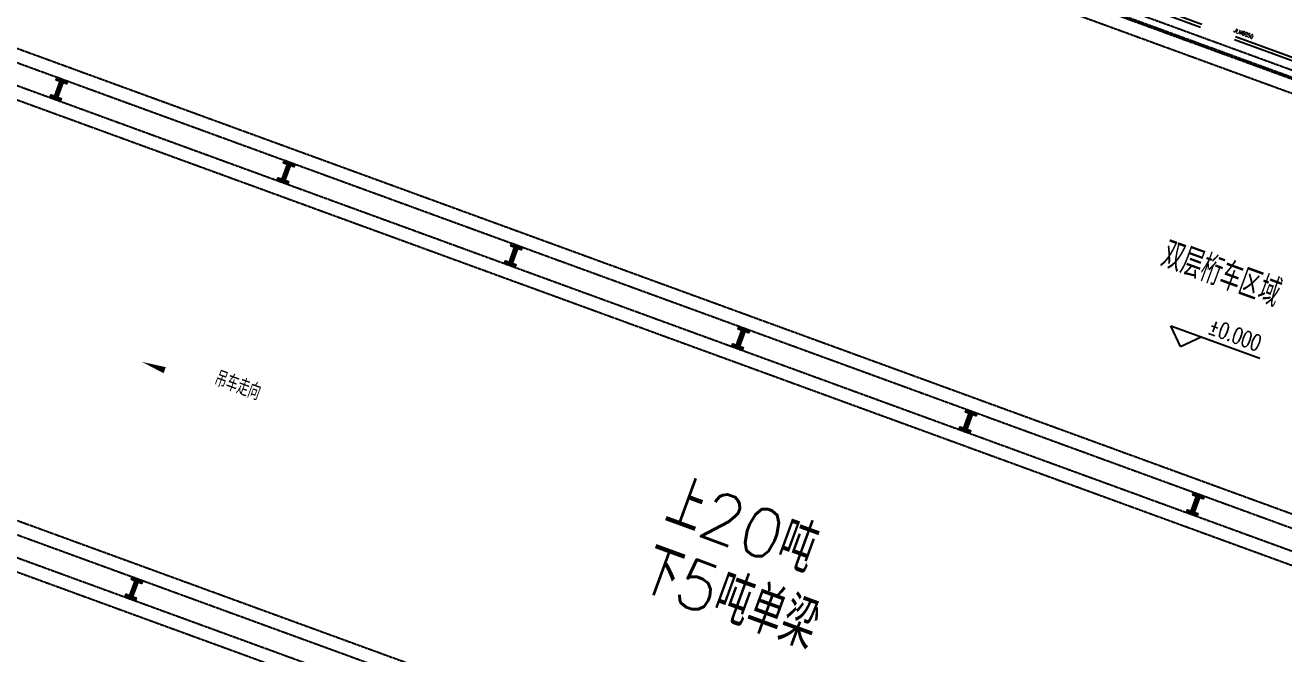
# Model space of a CAD drawing. Extents: x -111898 to 889894, y -2 to 1194865.
# Drawn here: x 593909 to 640715, y 913512 to 936905 of the extents above; entities that cross this region are included whole.
import ezdxf

# ---------------------------------------------------------------- set-up
doc = ezdxf.new("R2010")
doc.units = 0
doc.header["$LTSCALE"] = 10
doc.header["$MEASUREMENT"] = 0
doc.linetypes.add('10平面$0$10平面$0$DASH', pattern=[0.35, 0.25, -0.1])
doc.linetypes.add('10平面$0$DASH', pattern=[0.35, 0.25, -0.1])
for name, color, linetype in [('0-WALL', 252, 'Continuous'), ('10平面$0$10平面$0$WINDOW', 4, 'Continuous'), ('10平面$0$10平面$0$WINDOW_TEXT', 7, 'Continuous'), ('WALL', 252, 'Continuous')]:
    doc.layers.add(name, color=color, linetype=linetype)
doc.styles.add('10平面$0$10平面$0$_TCH_WINDOW', font='SIMPLEX', dxfattribs={"height": 3.5, "bigfont": 'GBCBIG'})
doc.styles.add('10平面$0$A-STANDARD', font='SIMPLEX', dxfattribs={"bigfont": 'GBCBIG'})
doc.styles.add('10平面$0$Standard', font='gbenor.shx', dxfattribs={"bigfont": 'gbcbig.shx'})

# ---------------------------------------------------------------- blocks, each defined once
blk = doc.blocks.new('10平面$0$10平面$0$$DorLib2D$00000126')
at = {"color": 0, "linetype": 'Continuous'}
for p, q in [((-0.532, 0.5), (-0.532, 0.9)), ((0.532, 0.9), (0.532, 0.5))]:
    blk.add_line(p, q, dxfattribs=at)
at = {"color": 0, "linetype": '10平面$0$10平面$0$DASH'}
for p, q in [((-0.532, 0.9), (0.532, 0.9)), ((-0.532, 0.5), (0.532, 0.5))]:
    blk.add_line(p, q, dxfattribs=at)
blk = doc.blocks.new('10平面$0$42343243')
at = {"layer": '10平面$0$10平面$0$WINDOW'}
ref = blk.add_blockref('10平面$0$10平面$0$$DorLib2D$00000126', (-205254, 1223020), dxfattribs=dict(at, xscale=6000, yscale=300, zscale=300, rotation=180))
ref.add_attrib('A', 'JLM6050', (-205555, 1223016), dxfattribs={"layer": '10平面$0$10平面$0$WINDOW_TEXT', "height": 148.8, "style": '10平面$0$10平面$0$_TCH_WINDOW', "width": 0.705882})

msp = doc.modelspace()

# ---------------------------------------------------------------- hatches: boundary and pattern name
at = {"layer": '0-WALL'}
h = msp.add_hatch(dxfattribs=at)
h.set_pattern_fill('草坪或沼泽', color=8, scale=400, angle=-0.200257)
h.set_pattern_definition([(359.79974, (-824318.4, 704905.5), (1605.5824, 1594.398), [240, -48, 64, -48, 240, -960]), (359.79974, (-824398.3, 704953.8), (1605.5824, 1594.398), [160, -120, 240, -120, 160, -800]), (359.79974, (-823836, 705591.9), (1605.5824, 1594.398), [200, -80, 200, -1120]), (359.79974, (-824634.9, 705914.7), (1605.5824, 1594.398), [80, -160, 80, -1280]), (89.79974, (-824474.9, 705914.1), (-1594.398, 1605.5824), [144, -1456]), (89.79974, (-823998.3, 704952.4), (-1594.398, 1605.5824), [160, -1440]), (89.79974, (-823596, 705591), (-1594.398, 1605.5824), [160, -1440]), (44.79974, (-823790.3, 704935.7), (5.5922, 1599.9902), [160, -2102.7417]), (134.79974, (-824206.3, 704937.2), (-1599.9902, 5.5922), [160, -2102.7417]), (63.23469, (-823838.3, 704943.9), (5.5922, 1599.99023), [160, -3417.7088]), (75.7635, (-823918.27, 704952.15), (5.59221, 1599.99023), [160, -6436.969]), (75.7635, (-823516.03, 705590.75), (5.59221, 1599.99023), [128, -6468.969]), (75.7635, (-824442.9, 705914), (5.59221, 1599.99023), [112, -6484.969]), (103.835987, (-824078.27, 704952.7), (5.59221, 1599.99023), [160, -6436.969]), (103.835987, (-823676.03, 705591.3), (5.59221, 1599.99023), [128, -6468.969]), (103.835987, (-824506.9, 705914.2), (5.59221, 1599.99023), [112, -6484.969]), (116.364795, (-824158.3, 704945), (5.5922, 1599.99023), [160, -3417.7069])])
edge = h.paths.add_edge_path()
edge.add_line((741503.08, 933538.38), (741712.87, 934018.57))
edge.add_line((741712.87, 934018.57), (745060.96, 941812.89))
edge.add_line((745060.96, 941812.89), (766890.86, 1001849.76))
edge.add_line((766890.86, 1001849.76), (760346.98, 1016169.02))
edge.add_line((760346.98, 1016169.02), (737579.78, 1026362.54))
edge.add_line((737579.78, 1026362.54), (720756.11, 1037729.77))
edge.add_line((720756.11, 1037729.77), (653654.65, 1067773.01))
edge.add_line((653654.65, 1067773.01), (467795.25, 820503.81))
edge.add_line((467795.25, 820503.81), (468143.58, 820404.89))
edge.add_line((468143.58, 820404.89), (647181.92, 1058601.18))
edge.add_line((647181.92, 1058601.18), (648464.56, 1058132.56))
edge.add_line((648464.56, 1058132.56), (650350.23, 1063296.8))
edge.add_line((650350.23, 1063296.8), (720796.15, 1037558.69))
edge.add_line((720796.15, 1037558.69), (718909.6, 1032395.07))
edge.add_line((718909.6, 1032395.07), (725484.49, 1029992.9))
edge.add_line((725484.49, 1029992.9), (726513.26, 1032808.65))
edge.add_line((726513.26, 1032808.65), (729331.07, 1031779.14))
edge.add_line((729331.07, 1031779.14), (728302.36, 1028963.46))
edge.add_line((728302.36, 1028963.46), (747084.56, 1022101.19))
edge.add_line((747084.56, 1022101.19), (755217.14, 1018452.95))
edge.add_arc((743028.5, 1006160.87), 17310.64, -14.619994, 45.242091, ccw=False)
edge.add_line((759778.64, 1001791.54), (760685.99, 1001458.08))
edge.add_line((760685.99, 1001458.08), (765094.65, 999847.31))
edge.add_line((765094.65, 999847.31), (740941.69, 933744.02))
edge.add_line((740941.69, 933744.02), (741503.08, 933538.38))

# ---------------------------------------------------------------- linework, layer by layer
at = {"layer": 'WALL', "color": 8, "linetype": '10平面$0$DASH'}
for p, q in [((583962.64, 955750.86), (711046.19, 909319.6)), ((583791.05, 955281.23), (710874.6, 908849.97)), ((578746.41, 941473.93), (705829.96, 895042.66)), ((578574.83, 941004.29), (705658.38, 894573.03)), ((642825.21, 934298.06), (626200.09, 940372.22)), ((642911, 934532.88), (626285.88, 940607.03)), ((578300.29, 940252.87), (705383.84, 893821.61)), ((578128.7, 939783.23), (705212.25, 893351.97)), ((573084.07, 925975.93), (700167.61, 879544.67)), ((572912.48, 925506.3), (699996.03, 879075.03)), ((572637.94, 924754.88), (699721.49, 878323.61)), ((572466.35, 924285.24), (699549.9, 877853.98))]:
    msp.add_line(p, q, dxfattribs=at)
at = {"layer": 'WALL', "color": 8}
for p, q in [((636872.44, 924946.88), (636514.78, 925716.35)), ((636514.78, 925716.35), (639821.02, 924508.38)), ((636872.44, 924946.88), (637641.91, 925304.54))]:
    msp.add_line(p, q, dxfattribs=at)
for points in [[(595106.02, 934964.45), (595481.73, 934827.18), (595443.3, 934721.98), (595306.16, 934772.08), (595108.49, 934231.06), (595245.63, 934180.96), (595207.19, 934075.76), (594831.48, 934213.03), (594869.92, 934318.23), (595007.05, 934268.13), (595204.72, 934809.15), (595067.59, 934859.25)], [(595135.83, 934900.33), (595417.61, 934797.38), (595413.49, 934786.1), (595276.36, 934836.21), (595044.37, 934201.26), (595181.51, 934151.16), (595177.39, 934139.88), (594895.61, 934242.84), (594899.72, 934254.11), (595036.86, 934204), (595268.84, 934838.95), (595131.71, 934889.06)], [(603559.47, 931875.9), (603935.18, 931738.63), (603896.75, 931633.43), (603759.61, 931683.53), (603561.95, 931142.51), (603699.08, 931092.41), (603660.64, 930987.21), (603284.93, 931124.48), (603323.37, 931229.68), (603460.5, 931179.57), (603658.17, 931720.59), (603521.04, 931770.7)], [(603589.28, 931811.77), (603871.06, 931708.82), (603866.94, 931697.55), (603729.81, 931747.65), (603497.82, 931112.71), (603634.96, 931062.6), (603630.84, 931051.33), (603349.06, 931154.28), (603353.18, 931165.55), (603490.31, 931115.45), (603722.29, 931750.4), (603585.16, 931800.5)], [(612012.92, 928787.34), (612388.63, 928650.07), (612350.2, 928544.87), (612213.06, 928594.98), (612015.4, 928053.96), (612152.53, 928003.85), (612114.09, 927898.65), (611738.39, 928035.92), (611776.82, 928141.12), (611913.96, 928091.02), (612111.62, 928632.04), (611974.49, 928682.14)], [(612042.73, 928723.22), (612324.51, 928620.27), (612320.39, 928609), (612183.26, 928659.1), (611951.27, 928024.15), (612088.41, 927974.05), (612084.29, 927962.78), (611802.51, 928065.73), (611806.63, 928077), (611943.76, 928026.9), (612175.74, 928661.84), (612038.61, 928711.95)], [(620466.38, 925698.79), (620842.08, 925561.52), (620803.65, 925456.32), (620666.51, 925506.42), (620468.85, 924965.4), (620605.98, 924915.3), (620567.55, 924810.1), (620191.84, 924947.37), (620230.27, 925052.57), (620367.41, 925002.46), (620565.07, 925543.49), (620427.94, 925593.59)], [(620496.18, 925634.66), (620777.96, 925531.71), (620773.84, 925520.44), (620636.71, 925570.55), (620404.73, 924935.6), (620541.86, 924885.49), (620537.74, 924874.22), (620255.96, 924977.17), (620260.08, 924988.45), (620397.21, 924938.34), (620629.2, 925573.29), (620492.06, 925623.39)], [(628919.83, 922610.23), (629295.54, 922472.96), (629257.1, 922367.77), (629119.97, 922417.87), (628922.3, 921876.85), (629059.43, 921826.74), (629021, 921721.55), (628645.29, 921858.82), (628683.72, 921964.01), (628820.86, 921913.91), (629018.52, 922454.93), (628881.39, 922505.03)], [(628949.63, 922546.11), (629231.41, 922443.16), (629227.29, 922431.89), (629090.16, 922481.99), (628858.18, 921847.04), (628995.31, 921796.94), (628991.19, 921785.67), (628709.41, 921888.62), (628713.53, 921899.89), (628850.66, 921849.79), (629082.65, 922484.74), (628945.51, 922534.84)], [(637373.28, 919521.68), (637748.99, 919384.41), (637710.55, 919279.21), (637573.42, 919329.31), (637375.75, 918788.29), (637512.88, 918738.19), (637474.45, 918632.99), (637098.74, 918770.26), (637137.17, 918875.46), (637274.31, 918825.36), (637471.98, 919366.38), (637334.84, 919416.48)], [(637403.08, 919457.56), (637684.86, 919354.61), (637680.75, 919343.33), (637543.61, 919393.44), (637311.63, 918758.49), (637448.76, 918708.39), (637444.64, 918697.11), (637162.86, 918800.07), (637166.98, 918811.34), (637304.11, 918761.23), (637536.1, 919396.18), (637398.96, 919446.29)], [(597897.12, 916377.9), (598272.83, 916240.63), (598234.4, 916135.43), (598097.26, 916185.54), (597899.6, 915644.52), (598036.73, 915594.41), (597998.29, 915489.21), (597622.59, 915626.48), (597661.02, 915731.68), (597798.16, 915681.58), (597995.82, 916222.6), (597858.69, 916272.7)], [(597926.93, 916313.78), (598208.71, 916210.83), (598204.59, 916199.56), (598067.46, 916249.66), (597835.47, 915614.71), (597972.61, 915564.61), (597968.49, 915553.34), (597686.71, 915656.29), (597690.83, 915667.56), (597827.96, 915617.46), (598059.94, 916252.41), (597922.81, 916302.51)]]:
    msp.add_lwpolyline(points, close=True, dxfattribs=at)
msp.add_lwpolyline([(604731.56, 922008.3, 0, 0, 0), (598250.58, 924376.19, 0, 240, 0), (599095.93, 924067.33, 0, 0, 0)], format="xyseb", dxfattribs=at)

# ---------------------------------------------------------------- block references
at = {"layer": 'WALL', "rotation": 339.9297114345931}
msp.add_blockref('10平面$0$42343243', (412207.54, -282631.55), dxfattribs=at)

# ---------------------------------------------------------------- texts
at = {"layer": 'WALL', "color": 8}
for s, height, style, p in [('双层桁车区域', 1057.778, '10平面$0$Standard', (636072.58, 927953.15)), ('吊车走向', 604.444, '10平面$0$A-STANDARD', (600900.28, 923519.88)), ('上20吨', 1800, '10平面$0$A-STANDARD', (617607.96, 918412.5)), ('下5吨单梁', 1800, '10平面$0$A-STANDARD', (616688.41, 915905.38))]:
    msp.add_text(s, height=height, rotation=339.929672, dxfattribs=dict(at, style=style)).set_placement(p)
at = {"layer": 'WALL', "color": 8, "style": '10平面$0$A-STANDARD', "width": 0.705882}
msp.add_text('%%P0.000', height=595, rotation=339.929672, dxfattribs=at).set_placement((637845.47, 925453.74))

doc.saveas('drawing.dxf')
